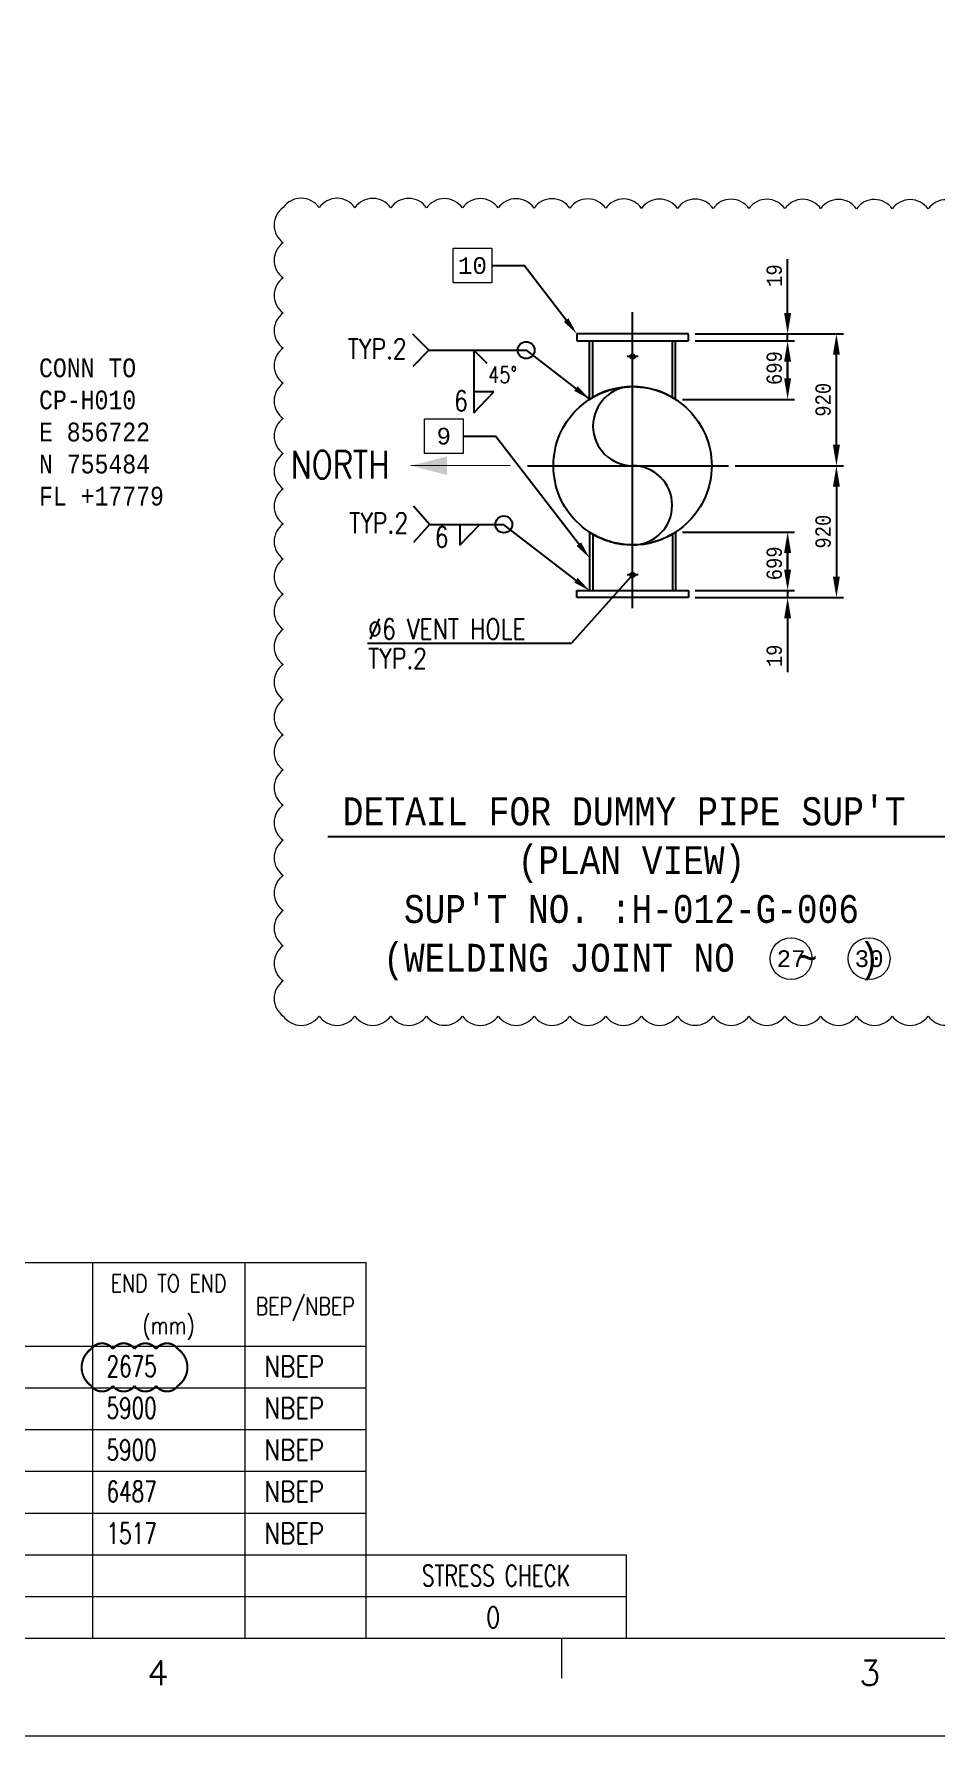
# Model space of a CAD drawing. Extents: x 0 to 841, y 0 to 594.
# Drawn here: x 453.6 to 582.9, y 0 to 244.2 of the extents above; entities that cross this region are included whole.
import ezdxf
from ezdxf.enums import TextEntityAlignment as Align

# ---------------------------------------------------------------- set-up
doc = ezdxf.new("R2010")
doc.units = 0
doc.header["$LTSCALE"] = 5
doc.header["$MEASUREMENT"] = 0
doc.linetypes.add('CENTER', pattern=[50.8, 31.75, -6.35, 6.35, -6.35])
doc.linetypes.add('PHANTOM', pattern=[63.5, 31.75, -6.35, 6.35, -6.35, 6.35, -6.35])
doc.layers.get('0').update_dxf_attribs({"lineweight": 9})
for name, color, linetype, lineweight in [('3', 7, 'Continuous', 9), ('42', 7, 'Continuous', 9), ('B', 7, 'Continuous', 9), ('EQUIPMENT', 7, 'Continuous', 9)]:
    doc.layers.add(name, color=color, linetype=linetype, lineweight=lineweight)
doc.layers.add('FAB', color=2, linetype='Continuous')
doc.layers.add('SUPT', color=4, linetype='Continuous')
doc.styles.add('MARKING', font='monotxt.shx', dxfattribs={"width": 0.85, "height": 2.6})
doc.styles.add('ROMANS', font='romans.shx')
doc.styles.get("Standard").update_dxf_attribs({"font": 'txt.shx'})
doc.styles.add('TXT', font='monotxt.shx')
doc.dimstyles.get("Standard").update_dxf_attribs({"dimtxt": 0.18, "dimasz": 0.18, "dimexe": 0.18, "dimexo": 0.0625, "dimgap": 0.09, "dimtad": 0, "dimtih": 1, "dimtoh": 1, "dimdec": 4, "dimzin": 0, "dimdsep": 46, "dimtxsty": 'Standard', "dimcen": 0.09, "dimadec": 0, "dimazin": 0, "dimtfac": 1, "dimtdec": 4, "dimtofl": 0, "dimtmove": 0, "dimatfit": 0, "dimfxl": 1, "dimtolj": 1, "dimtzin": 0, "dimarcsym": 0})

msp = doc.modelspace()

# ---------------------------------------------------------------- linework, layer by layer
at = {"color": 2, "linetype": 'Continuous'}
for points in [[(513.68, 208.5), (513.68, 213.46), (519.2, 213.46), (519.2, 208.5), (513.68, 208.5)], [(509.56, 184.03), (509.56, 188.99), (515.09, 188.99), (515.09, 184.03), (509.56, 184.03)]]:
    msp.add_lwpolyline(points, dxfattribs=at)
at = {"layer": '42', "color": 3, "linetype": 'Continuous', "lineweight": 0}
msp.add_line((529.27, 8.28), (529.27, 14), dxfattribs=at)
for points in [[(0, 0), (841, 0), (841, 594), (0, 594)], [(35, 580), (827, 580), (827, 14), (35, 14)]]:
    msp.add_lwpolyline(points, close=True, dxfattribs=at)
at = {"layer": 'B', "color": 7, "linetype": 'Continuous', "lineweight": 0}
for p, q in [((35, 67.92), (501.15, 67.92)), ((461.93, 67.92), (461.93, 14)), ((461.93, 67.92), (461.93, 14)), ((461.93, 67.92), (461.93, 14)), ((483.79, 67.92), (483.79, 14)), ((501.15, 67.92), (501.15, 14)), ((501.15, 67.92), (501.15, 14)), ((501.15, 67.92), (501.15, 14)), ((35, 55.95), (501.15, 55.95)), ((35, 49.95), (501.15, 49.95)), ((35, 49.95), (501.15, 49.95)), ((35, 43.95), (501.15, 43.95)), ((35, 43.95), (501.15, 43.95)), ((35, 37.98), (501.15, 37.98)), ((35, 37.98), (501.15, 37.98)), ((35, 31.98), (501.15, 31.98)), ((35, 31.98), (501.15, 31.98)), ((35, 25.98), (501.15, 25.98)), ((35, 25.98), (501.15, 25.98)), ((501.15, 25.98), (538.48, 25.98)), ((501.15, 25.98), (538.48, 25.98)), ((538.48, 25.98), (538.48, 14)), ((35, 20), (501.15, 20)), ((35, 20), (501.15, 20)), ((501.15, 20), (538.48, 20)), ((501.15, 20), (538.48, 20))]:
    msp.add_line(p, q, dxfattribs=at)
at = {"layer": 'FAB', "color": 6, "lineweight": 0, "flags": 128}
msp.add_lwpolyline([(474.18, 55.53, 0, 0, 0.520567), (474.18, 55.53, 0, 0, 0.520567), (474.18, 55.53, 0.3, 0.3, 0.520567), (471.07, 55.53, 0.3, 0.3, 0.520567), (467.97, 55.53, 0.3, 0.3, 0.520567), (464.86, 55.53, 0.3, 0.3, 0.520567), (461.76, 55.53, 0.3, 0.3, 0.520567), (461.76, 55.53, 0.3, 0.3, 0.520567), (461.76, 50.24, 0.3, 0.3, 0.520567), (461.76, 50.24, 0.3, 0.3, 0.520567), (464.86, 50.24, 0.3, 0.3, 0.520567), (467.97, 50.24, 0.3, 0.3, 0.520567), (471.07, 50.24, 0.3, 0.3, 0.520567), (474.18, 50.24, 0.3, 0.3, 0.520567), (474.18, 50.24, 0.3, 0.3, 0.520567), (474.18, 55.53, 0.3, 0.3, 0.520567)], format="xyseb", dxfattribs=at)
at = {"layer": 'SUPT', "color": 2}
for p, q in [((519.2, 210.98), (523.84, 210.98)), ((561.65, 204.18), (561.65, 211.9)), ((548.41, 201.18), (562.65, 201.18)), ((561.65, 200.18), (561.65, 201.18)), ((562.65, 201.18), (569.65, 201.18)), ((516.64, 198.82), (516.64, 189.86)), ((518.55, 196.91), (516.64, 198.82)), ((548.41, 200.18), (562.65, 200.18)), ((568.65, 185.26), (568.65, 198.18)), ((561.65, 197.18), (561.65, 194.18)), ((561.65, 194.78), (561.65, 197.18)), ((516.64, 189.86), (519.53, 192.84)), ((519.53, 192.84), (516.64, 192.84)), ((546.59, 191.78), (562.65, 191.78)), ((515.09, 186.51), (519.73, 186.51)), ((554.15, 182.26), (569.65, 182.26)), ((568.65, 179.26), (568.65, 166.34)), ((510.29, 173.84), (507.98, 176.46)), ((510.29, 173.84), (507.98, 171.23)), ((510.29, 173.84), (520.95, 173.84)), ((514.61, 170.87), (517.5, 173.84)), ((514.61, 173.84), (514.61, 170.87)), ((546.59, 172.74), (562.65, 172.74)), ((561.65, 167.34), (561.65, 170.34)), ((561.65, 169.74), (561.65, 167.34)), ((539.2, 166.35), (530.65, 156.8)), ((548.41, 164.34), (562.65, 164.34)), ((561.65, 164.34), (561.65, 163.34)), ((548.41, 163.34), (562.65, 163.34)), ((562.65, 163.34), (569.65, 163.34)), ((561.65, 160.34), (561.65, 152.62)), ((501.38, 156.8), (530.65, 156.8)), ((584.5, 128.99), (495.72, 128.99))]:
    msp.add_line(p, q, dxfattribs=at)
at = {"layer": 'SUPT', "color": 1, "linetype": 'CENTER'}
for p, q in [((539.41, 161.84), (539.41, 204.3)), ((540.19, 197.92), (538.63, 197.92)), ((524.34, 182.26), (553.15, 182.26)), ((540.19, 166.6), (538.63, 166.6))]:
    msp.add_line(p, q, dxfattribs=at)
at = {"layer": 'SUPT', "color": 2, "linetype": 'Continuous'}
for q in [(507.88, 201.14), (507.88, 196.5), (524.18, 198.82)]:
    msp.add_line((510.18, 198.82), q, dxfattribs=at)
at = {"layer": 'SUPT', "color": 1, "linetype": 'PHANTOM'}
for p, q in [((547.41, 201.18), (531.41, 201.18)), ((531.41, 201.18), (531.41, 200.18)), ((547.41, 200.18), (547.41, 201.18)), ((531.41, 200.18), (547.41, 200.18)), ((533.23, 191.78), (533.23, 200.18)), ((533.23, 200.18), (545.59, 200.18)), ((533.7, 192.07), (533.7, 200.18)), ((545.12, 192.07), (545.12, 200.18)), ((545.59, 191.78), (545.59, 200.18)), ((533.23, 172.74), (533.23, 164.34)), ((533.7, 172.45), (533.7, 164.34)), ((545.12, 172.45), (545.12, 164.34)), ((545.59, 172.74), (545.59, 164.34)), ((531.41, 164.34), (547.41, 164.34)), ((531.41, 163.34), (531.41, 164.34)), ((547.41, 164.34), (547.41, 163.34)), ((547.41, 163.34), (531.41, 163.34))]:
    msp.add_line(p, q, dxfattribs=at)
at = {"layer": 'SUPT', "color": 2, "lineweight": 0}
msp.add_line((521.83, 182.26), (507.59, 182.27), dxfattribs=at)
at = {"layer": 'SUPT', "color": 1, "lineweight": 0, "flags": 128}
for points in [[(586.94, 219.09, 0.520567), (581.81, 219.1, 0.520567), (576.67, 219.11, 0.520567), (571.53, 219.13, 0.520567), (566.39, 219.14, 0.520567), (561.25, 219.15, 0.520567), (556.11, 219.16, 0.520567), (550.97, 219.17, 0.520567), (545.84, 219.18, 0.520567), (540.7, 219.19, 0.520567), (535.56, 219.2, 0.520567), (530.42, 219.22, 0.520567), (525.28, 219.23, 0.520567), (520.14, 219.24, 0.520567), (515, 219.25, 0.520567), (509.87, 219.26, 0.520567), (504.73, 219.27, 0.520567), (499.59, 219.28, 0.520567), (494.45, 219.3, 0.520567), (489.31, 219.31, 0.520567)], [(489.31, 219.31, 0.520567), (489.31, 219.31, 0.520567), (489.31, 219.31, 0.520567), (489.31, 214.26, 0.520567), (489.31, 209.22, 0.520567), (489.31, 204.18, 0.520567), (489.31, 199.13, 0.520567), (489.31, 194.09, 0.520567), (489.31, 189.04, 0.520567), (489.31, 184, 0.520567), (489.31, 178.96, 0.520567), (489.31, 173.91, 0.520567), (489.31, 168.87, 0.520567), (489.31, 163.83, 0.520567), (489.31, 158.78, 0.520567), (489.31, 153.74, 0.520567), (489.31, 148.69, 0.520567), (489.31, 143.65, 0.520567), (489.31, 138.61, 0.520567), (489.31, 133.56, 0.520567), (489.31, 128.52, 0.520567), (489.31, 123.48, 0.520567), (489.31, 118.43, 0.520567), (489.31, 113.39, 0.520567), (489.31, 108.34, 0.520567), (489.31, 103.3, 0.520567), (489.31, 103.3, 0.520567), (494.45, 103.3, 0.520567), (499.59, 103.3, 0.520567), (504.73, 103.3, 0.520567), (509.87, 103.3, 0.520567), (515, 103.3, 0.520567), (520.14, 103.3, 0.520567), (525.28, 103.3, 0.520567), (530.42, 103.3, 0.520567), (535.56, 103.3, 0.520567), (540.7, 103.3, 0.520567), (545.84, 103.3, 0.520567), (550.97, 103.3, 0.520567), (556.11, 103.3, 0.520567), (561.25, 103.3, 0.520567), (566.39, 103.3, 0.520567), (571.53, 103.3, 0.520567), (576.67, 103.3, 0.520567), (581.81, 103.3, 0.520567), (586.94, 103.3, 0.520567)]]:
    msp.add_lwpolyline(points, format="xyb", dxfattribs=at)
at = {"layer": 'SUPT', "color": 2, "linetype": 'Continuous'}
for points in [[(529.88, 203.16), (523.84, 210.98)], [(531.7, 171.01), (519.73, 186.51)]]:
    msp.add_lwpolyline(points, dxfattribs=at)
at = {"layer": 'SUPT', "color": 2}
msp.add_lwpolyline([(531.29, 165.84), (520.92, 173.84)], dxfattribs=at)
for centre in [(524.15, 198.84), (520.95, 173.84)]:
    msp.add_circle(centre, 1.21, dxfattribs=at)
at = {"layer": 'SUPT', "color": 1, "linetype": 'PHANTOM'}
for centre, radius in [((539.41, 197.92), 0.335), ((539.41, 182.26), 11.35), ((539.41, 166.6), 0.335)]:
    msp.add_circle(centre, radius, dxfattribs=at)
at = {"layer": 'SUPT', "color": 2, "linetype": 'Continuous', "lineweight": 0}
for centre in [(562.15, 111.53), (573.34, 111.53)]:
    msp.add_circle(centre, 3, dxfattribs=at)
at = {"layer": 'SUPT', "color": 1, "linetype": 'PHANTOM'}
for centre, radius, start, end in [((539.41, 182.26), 11.35, 57.0169, 122.9831), ((539.41, 187.94), 5.68, 90, 270), ((539.41, 176.58), 5.68, 270, 90), ((539.41, 182.26), 11.35, 237.0169, 302.9831)]:
    msp.add_arc(centre, radius, start, end, dxfattribs=at)
at = {"layer": 'SUPT', "color": 2, "linetype": 'Continuous'}
for points in [[(529.55, 202.91), (531.41, 201.18), (530.21, 203.42)], [(531.37, 170.76), (533.23, 169.04), (532.03, 171.27)]]:
    msp.add_solid(points, dxfattribs=at)
at = {"layer": 'SUPT', "color": 2}
for points in [[(561.15, 204.18), (562.15, 204.18), (561.65, 201.18)], [(568.15, 198.18), (569.15, 198.18), (568.65, 201.18)], [(561.15, 197.18), (562.15, 197.18), (561.65, 200.18)], [(561.15, 197.18), (562.15, 197.18), (561.65, 200.18)], [(561.15, 194.78), (562.15, 194.78), (561.65, 191.78)], [(568.15, 185.26), (569.15, 185.26), (568.65, 182.26)], [(568.15, 179.26), (569.15, 179.26), (568.65, 182.26)], [(561.15, 169.74), (562.15, 169.74), (561.65, 172.74)], [(531.54, 166.17), (533.27, 164.31), (531.03, 165.51)], [(561.15, 167.34), (562.15, 167.34), (561.65, 164.34)], [(561.15, 167.34), (562.15, 167.34), (561.65, 164.34)], [(568.15, 166.34), (569.15, 166.34), (568.65, 163.34)], [(561.15, 160.34), (562.15, 160.34), (561.65, 163.34)]]:
    msp.add_solid(points, dxfattribs=at)
at = {"layer": 'SUPT', "color": 2, "lineweight": 0}
msp.add_solid([(512.79, 183.6), (512.78, 180.93), (507.59, 182.27)], dxfattribs=at)

# ---------------------------------------------------------------- texts
at = {"layer": '3', "color": 2, "linetype": 'Continuous', "lineweight": 0, "style": 'TXT', "width": 0.851861}
for s, p in [('CONN TO', (454.27, 194.95)), ('CP-H010', (454.27, 190.35)), ('E 856722', (454.27, 185.75)), ('N 755484', (454.27, 181.15)), ('FL +17779', (454.27, 176.55))]:
    msp.add_text(s, height=2.7, dxfattribs=at).set_placement(p)
at = {"layer": '42', "color": 3, "linetype": 'Continuous', "lineweight": 0, "style": 'ROMANS', "width": 1.001426}
for s, p in [('4', (471.31, 9.06)), ('3', (573.44, 9.06))]:
    msp.add_text(s, height=3.58, dxfattribs=at).set_placement(p, align=Align.MIDDLE)
at = {"layer": 'B', "color": 2, "linetype": 'Continuous', "lineweight": 0, "style": 'ROMANS', "width": 0.799964}
for s, p in [('END TO END', (472.86, 63.7)), ('BEP/NBEP', (492.46, 60.42)), ('(mm)', (472.86, 57.67))]:
    msp.add_text(s, height=2.497, dxfattribs=at).set_placement(p, align=Align.CENTER)
at = {"layer": 'EQUIPMENT', "color": 7, "linetype": 'Continuous', "lineweight": 0, "style": 'ROMANS'}
for s, width, p in [('2675', 0.7, (463.95, 51.55)), ('NBEP', 0.8, (486.59, 51.55)), ('5900', 0.7, (463.95, 45.55)), ('NBEP', 0.8, (486.59, 45.55)), ('5900', 0.7, (463.95, 39.55)), ('NBEP', 0.8, (486.59, 39.55)), ('6487', 0.7, (463.95, 33.58)), ('NBEP', 0.8, (486.59, 33.58)), ('1517', 0.7, (463.95, 27.57)), ('NBEP', 0.8, (486.59, 27.57))]:
    msp.add_text(s, height=3, dxfattribs=dict(at, width=width)).set_placement(p)
at = {"layer": 'EQUIPMENT', "color": 2, "linetype": 'Continuous', "lineweight": 0, "style": 'ROMANS', "width": 0.7}
msp.add_text('STRESS CHECK', height=3, dxfattribs=at).set_placement((519.81, 22.99), align=Align.MIDDLE_CENTER)
at = {"layer": 'EQUIPMENT', "color": 7, "linetype": 'Continuous', "lineweight": 0, "style": 'ROMANS', "width": 0.7}
msp.add_text('O', height=3, dxfattribs=at).set_placement((519.42, 17.01), align=Align.MIDDLE_CENTER)
at = {"layer": 'SUPT', "color": 2, "linetype": 'Continuous', "lineweight": 0, "style": 'TXT'}
for s, p in [('10', (516.44, 210.98)), ('9', (512.33, 186.51)), ('27', (562.15, 111.53)), ('30', (573.34, 111.53))]:
    msp.add_text(s, height=2.4, dxfattribs=at).set_placement(p, align=Align.MIDDLE_CENTER)
at = {"layer": 'SUPT', "color": 2, "style": 'ROMANS', "width": 0.8}
for s, height, p in [('TYP.2', 2.903, (498.55, 197.58)), ('TYP.2', 2.903, (498.77, 172.6)), ('6', 2.9, (511.02, 170.59)), ('%%C6 VENT HOLE', 2.903, (501.47, 157.39)), ('TYP.2', 2.903, (501.47, 153.15))]:
    msp.add_text(s, height=height, dxfattribs=at).set_placement(p)
at = {"layer": 'SUPT', "color": 2, "linetype": 'Continuous'}
for s, height, style, width, p in [('45%%D', 2.322, 'ROMANS', 0.8, (518.71, 194.16)), ('6', 2.9, 'ROMANS', 0.8, (513.81, 190.12)), ("DETAIL FOR DUMMY PIPE SUP'T", 4.032, 'TXT', 0.857143, (497.82, 130.66))]:
    msp.add_text(s, height=height, dxfattribs=dict(at, style=style, width=width)).set_placement(p)
at = {"layer": 'SUPT', "color": 2, "linetype": 'Continuous', "width": 0.8}
msp.add_text('NORTH', height=4, dxfattribs=at).set_placement((490.38, 180.41))
at = {"layer": 'SUPT', "color": 2, "linetype": 'Continuous', "style": 'TXT', "width": 0.857143}
for s, p in [('(PLAN VIEW)', (539.25, 125.66)), ("SUP'T NO. :H-012-G-006", (539.25, 118.66)), ('(WELDING JOINT NO   ~  )', (539.25, 111.66))]:
    msp.add_text(s, height=4, dxfattribs=at).set_placement(p, align=Align.MIDDLE_CENTER)
at = {"layer": 'SUPT', "color": 2, "char_height": 2.2, "attachment_point": 5, "rotation": 90, "style": 'MARKING'}
for s, insert in [('\\A1;19', (559.75, 209.54)), ('\\A1;699', (559.75, 196.27)), ('\\A1;920', (566.75, 191.72)), ('\\A1;920', (566.75, 172.8)), ('\\A1;699', (559.75, 168.25)), ('\\A1;19', (559.75, 154.98))]:
    msp.add_mtext(s, dxfattribs=dict(at, insert=insert))

# ---------------------------------------------------------------- leaders
at = {"layer": 'SUPT', "color": 2}
msp.add_leader([(533.27, 191.8), (524.18, 198.82)], dimstyle='Standard', override={"dimtxt": 2.3094, "dimasz": 2.5, "dimexe": 1, "dimexo": 1, "dimgap": 0.09, "dimtad": 0, "dimatfit": 3}, dxfattribs=at)

doc.saveas('drawing.dxf')
